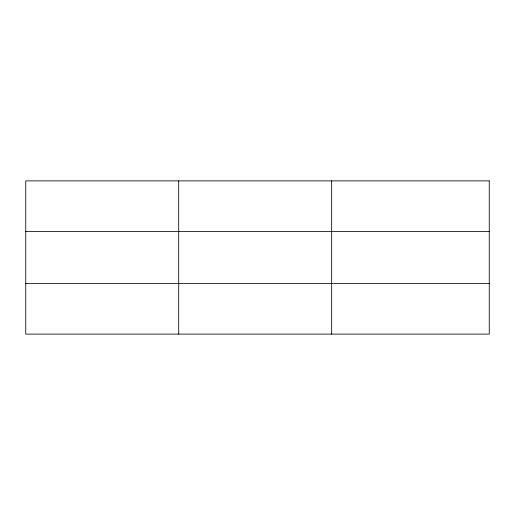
<?xml version="1.0" encoding="UTF-8"?>
<svg xmlns="http://www.w3.org/2000/svg" width="515" height="515" viewBox="0 0 515 515"><rect width="100%" height="100%" fill="white"/><g stroke="black" fill="none" stroke-linecap="round" stroke-linejoin="round"><path stroke-width="0.77" d="M178.705 334.119L178.705 180.881M331.66 334.119L331.66 180.881M25.75 231.447L489.25 231.447M25.75 283.553L489.25 283.553M489.25 180.881L489.25 334.119L25.75 334.119L25.75 180.881L489.25 180.881"/></g></svg>
